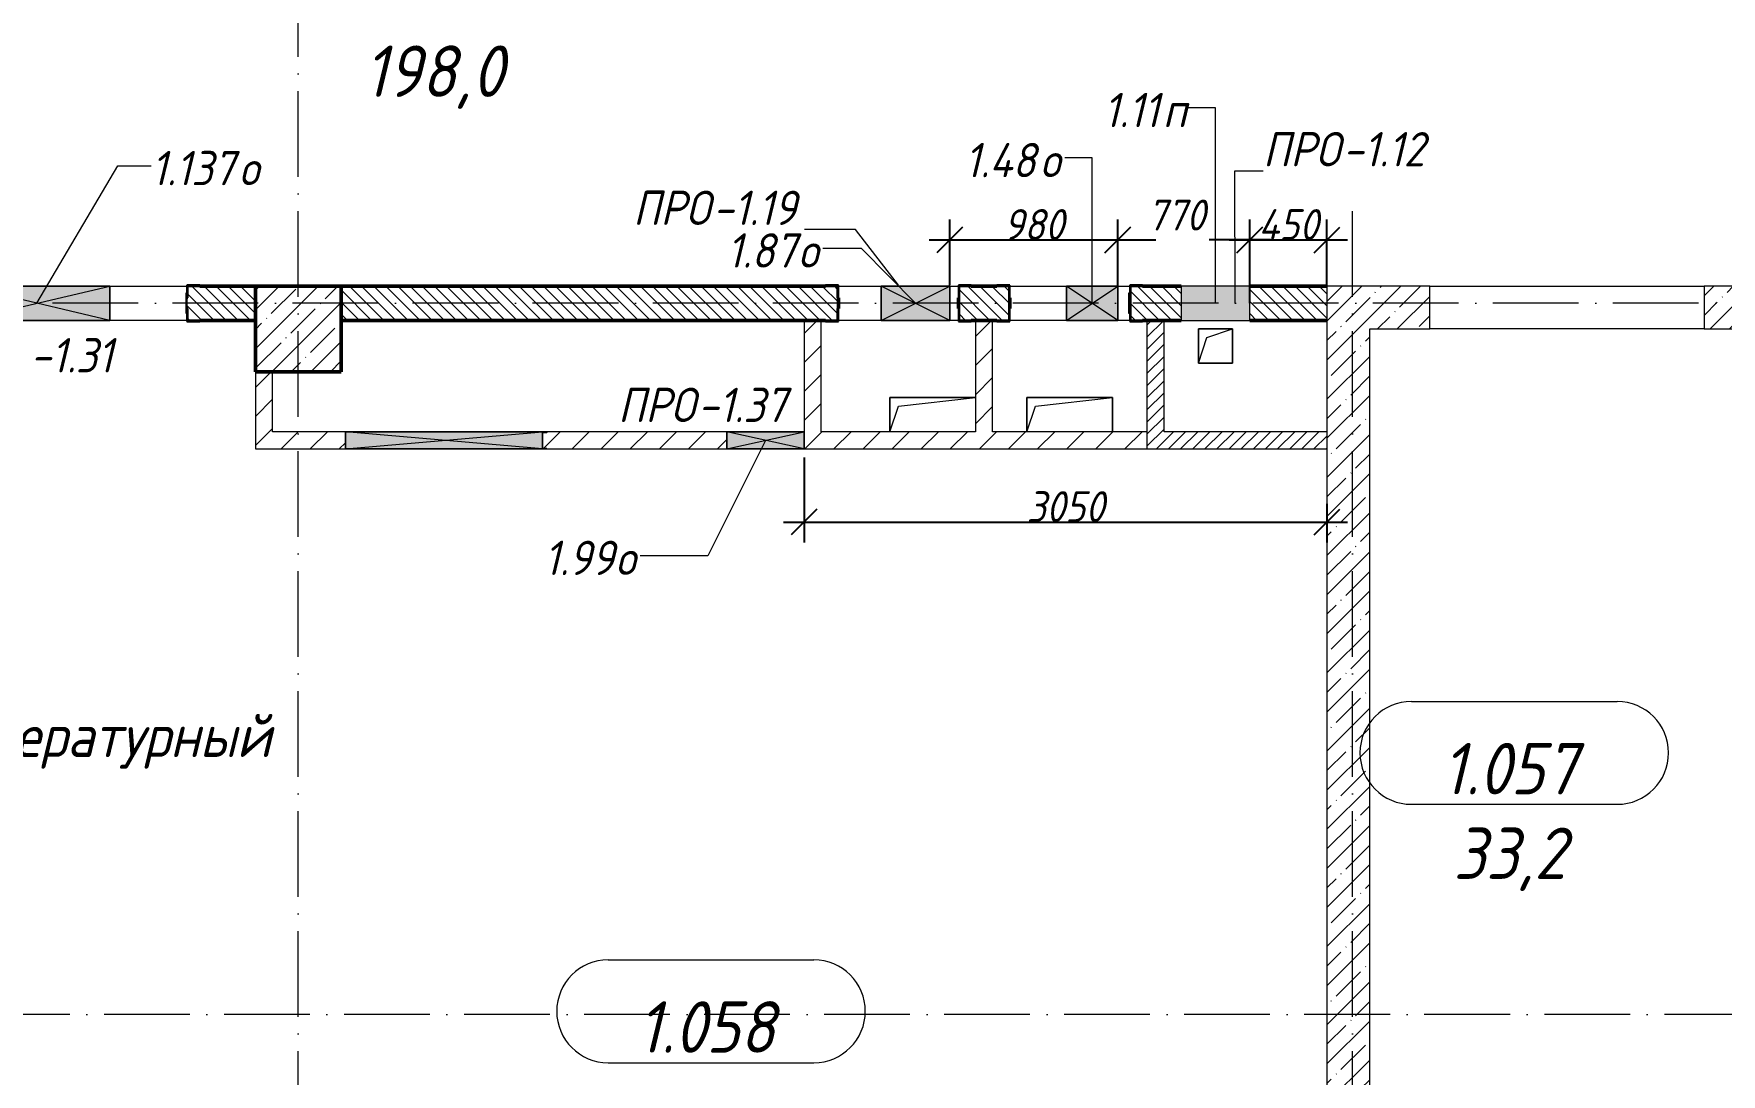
# Model space of a CAD drawing. Header units: millimetres. Extents: x -401725 to 250493, y 305116 to 802890.
# Drawn here: x -102908 to -93065, y 460499 to 466570 of the extents above; entities that cross this region are included whole.
import ezdxf

# ---------------------------------------------------------------- set-up
doc = ezdxf.new("R2010")
doc.units = ezdxf.units.MM
doc.linetypes.add('50_200_ШТРИХ_1Т_ш5_п1_п1_', pattern=[700, 500, -100, 0, -100])
for name, color, linetype, lineweight in [('A-____-____-DIMS', 7, 'Continuous', 9), ('A-DETL-GENF-OTLN', 7, 'Continuous', 9), ('A-FLOR-____-OTLN', 7, 'Continuous', 9), ('A-GENM-____-IDEN', 7, 'Continuous', 9), ('A-GENM-____-MCUT', 7, 'Continuous', 25), ('A-GENM-____-OTLN', 7, 'Continuous', 9), ('A-GENM-____-OTLN-1', 7, 'Continuous', 25), ('A-GLAZ-____-IDEN', 7, 'Continuous', 9), ('A-GLAZ-____-OTLN', 7, 'Continuous', 9), ('A-WALL-____-MCUT-1', 7, 'Continuous', 9), ('A-WALL-____-MCUT-2', 7, 'Continuous', 50), ('A-WALL-____-OTLN', 7, 'Continuous', 9), ('A-WALL-____-PATT-1', 7, 'Continuous', 9), ('A-WALL-FNSH-MCUT-1', 7, 'Continuous', 9), ('G-____-____-TEXT', 7, 'Continuous', 9), ('I-WALL-____-OTLN', 7, 'Continuous', 9), ('S-COLS-____-MCUT', 7, 'Continuous', 50), ('S-COLS-____-OTLN', 7, 'Continuous', 9), ('S-GRID-____-OTLN-1', 7, '50_200_ШТРИХ_1Т_ш5_п1_п1_', 9)]:
    doc.layers.add(name, color=color, linetype=linetype, lineweight=lineweight)
doc.layers.add('A-AREA-IDEN-1', color=7, linetype='Continuous', lineweight=9, true_color=0x000000)
doc.styles.add('ISOCPEUR_I', font='isocpeui.ttf', dxfattribs={"width": 0.9, "height": 2.5})
doc.styles.add('ISOCPEUR_I_10', font='isocpeui.ttf', dxfattribs={"width": 0.9, "height": 180})
doc.styles.add('ISOCPEUR_I_9', font='isocpeui.ttf', dxfattribs={"width": 0.9, "height": 250})
doc.dimstyles.new('ISO-1_8_0_9К_СРЕДНИЙ_Кладочные_3', dxfattribs={"dimscale": 304.8, "dimtxt": 179.276612, "dimasz": 0.492126, "dimexe": 0.393701, "dimexo": 0, "dimgap": 0, "dimtad": 1, "dimdec": 3, "dimrnd": 0.001, "dimdsep": 46, "dimtxsty": 'ISOCPEUR_I_10', "dimblk1": 'OBLIQUE', "dimblk2": 'OBLIQUE', "dimsah": 1, "dimcen": 0.09, "dimdle": 0.393701, "dimazin": 0, "dimtfac": 1, "dimtdec": 4, "dimtix": 1, "dimtmove": 0, "dimatfit": 3, "dimfxl": 1, "dimtvp": 1, "dimtolj": 1, "dimtzin": 0, "dimarcsym": 2})
doc.dimstyles.new('ISO-1_8_0_9К_СРЕДНИЙ_Кладочные_5', dxfattribs={"dimscale": 304.8, "dimtxt": 179.276612, "dimasz": 0.492126, "dimexe": 0.393701, "dimexo": 0, "dimgap": 0, "dimtad": 1, "dimdec": 3, "dimrnd": 0.001, "dimdsep": 46, "dimtxsty": 'ISOCPEUR_I_10', "dimblk1": 'OBLIQUE', "dimblk2": 'OBLIQUE', "dimsah": 1, "dimcen": 0.09, "dimdle": 0.393701, "dimazin": 0, "dimtfac": 1, "dimtdec": 4, "dimtix": 1, "dimtmove": 2, "dimatfit": 3, "dimfxl": 1, "dimtvp": 1, "dimtolj": 1, "dimtzin": 0, "dimarcsym": 2})
pattern_1 = [(135, (-176515.067, 459015.94), (-35.35534, -35.35534), [])]
pattern_2 = [(45, (-176515.07, 459015.94), (-84.85281, 84.85281), [])]
pattern_3 = [(45, (-176515.067, 459015.94), (-35.35534, 35.35534), [])]
pattern_4 = [(45, (-176515.07, 459015.94), (-114.04925, 114.04925), []), (45, (-176401.02, 459015.94), (-114.04925, 114.04925), [201.612, -40.322, 3.353, -36.97])]

# ---------------------------------------------------------------- blocks, each defined once
blk = doc.blocks.new('BSC_Колонна _Прямоугольная - 500х500-V65-АР1_План отверстий 1 этажа в осях 1-64_А-ГГ')
at = {"layer": 'S-COLS-____-OTLN'}
h = blk.add_hatch(dxfattribs=at)
h.set_pattern_fill('FP_97', color=256, style=0, pattern_type=2)
h.set_pattern_definition([(45, (-75150, -5831.04), (-114.04925, 114.04925), []), (45, (-75035.95, -5831.04), (-114.04925, 114.04925), [201.613, -40.323, 3.353, -36.97])])
h.paths.add_polyline_path([(-250, -250), (250, -250), (250, 250), (-250, 250)], flags=0)
at = {"layer": 'S-COLS-____-MCUT'}
for p, q in [((250, 250), (-250, 250)), ((-250, 250), (-250, -250)), ((250, -250), (250, 250)), ((-250, -250), (250, -250))]:
    blk.add_line(p, q, dxfattribs=at)
blk = doc.blocks.new('Фахверк_СКБ_Уголок - 200_4010_1-27904896-АР1_План отверстий 1 этажа в осях 1-64_А-ГГ')
at = {"layer": 'A-GENM-____-MCUT'}
for p, q in [((200, 156), (125, 156)), ((125, 156), (125, 81)), ((131, 81), (131, 150)), ((131, 150), (200, 150)), ((200, 150), (200, 156)), ((125, 81), (131, 81)), ((131, 19), (125, 19)), ((125, 19), (125, -56)), ((131, -50), (131, 19)), ((125, -56), (200, -56)), ((200, -50), (131, -50)), ((200, -56), (200, -50))]:
    blk.add_line(p, q, dxfattribs=at)
blk = doc.blocks.new('Фахверк_СКБ_Уголок - 200_4010-27904266-АР1_План отверстий 1 этажа в осях 1-64_А-ГГ')
at = {"layer": 'A-GENM-____-MCUT'}
for p, q in [((125, 156), (50, 156)), ((50, 156), (50, 150)), ((50, 150), (119, 150)), ((119, 150), (119, 81)), ((125, 81), (125, 156)), ((119, 81), (125, 81)), ((125, 19), (119, 19)), ((119, 19), (119, -50)), ((125, -56), (125, 19)), ((119, -50), (50, -50)), ((50, -50), (50, -56)), ((50, -56), (125, -56))]:
    blk.add_line(p, q, dxfattribs=at)
blk = doc.blocks.new('154_Фахверк_СКБ_Швеллер - Тип_100_4010-28225412-АР1_План отверстий 1 этажа в осях 1-64_А-ГГ')
at = {"layer": 'A-GENM-____-MCUT'}
for p, q in [((150, 50), (175, 50)), ((175, 47), (150, 47)), ((175, 50), (175, 47)), ((150, -47), (175, -47)), ((175, -50), (150, -50)), ((175, -47), (175, -50))]:
    blk.add_line(p, q, dxfattribs=at)
blk = doc.blocks.new('154_Стойка_СКБ_Уголок - СМ-2230_200-28216496-АР1_План отверстий 1 этажа в осях 1-64_А-ГГ')
at = {"layer": 'A-GENM-____-MCUT'}
for p, q in [((125, 156), (125, 81)), ((200, 156), (125, 156)), ((131, 81), (131, 150)), ((131, 150), (200, 150)), ((200, 150), (200, 156)), ((125, 81), (131, 81)), ((131, 19), (125, 19)), ((125, 19), (125, -56)), ((131, -50), (131, 19)), ((125, -56), (200, -56)), ((200, -50), (131, -50)), ((200, -56), (200, -50))]:
    blk.add_line(p, q, dxfattribs=at)
blk = doc.blocks.new('Стойка_Влож_Полоса боковая - Полоса-V151-АР1_План отверстий 1 этажа в осях 1-64_А-ГГ')
at = {"layer": 'A-GENM-____-OTLN'}
for p, q in [((-5, 60), (0, 60)), ((-5, -60), (-5, 60)), ((0, -60), (-5, -60))]:
    blk.add_line(p, q, dxfattribs=at)
blk = doc.blocks.new('154_Стойка_СКБ_Уголок - СМ-2530_200-28213945-АР1_План отверстий 1 этажа в осях 1-64_А-ГГ')
at = {"layer": 'A-GENM-____-MCUT'}
for p, q in [((125, 156), (125, 81)), ((200, 156), (125, 156)), ((131, 81), (131, 150)), ((131, 150), (200, 150)), ((200, 150), (200, 156)), ((125, 81), (131, 81)), ((131, 19), (125, 19)), ((125, 19), (125, -56)), ((131, -50), (131, 19)), ((125, -56), (200, -56)), ((200, -50), (131, -50)), ((200, -56), (200, -50))]:
    blk.add_line(p, q, dxfattribs=at)
blk = doc.blocks.new('Стойка_Влож_Полоса боковая - Полоса-28213942-АР1_План отверстий 1 этажа в осях 1-64_А-ГГ')
at = {"layer": 'A-GENM-____-OTLN'}
for p, q in [((-5, 60), (0, 60)), ((-5, -60), (-5, 60)), ((0, 31), (0, -31)), ((0, -60), (-5, -60))]:
    blk.add_line(p, q, dxfattribs=at)
blk = doc.blocks.new('AR_Отверстие Ниша - Лючок-32401323-АР1_План отверстий 1 этажа в осях 1-64_А-ГГ')
at = {"layer": 'A-GLAZ-____-OTLN'}
blk.add_hatch(color=256, dxfattribs=at).paths.add_polyline_path([(-200, 100), (-200, -100), (200, -100), (200, 100)], flags=0)
for p, q in [((200, 100), (-200, 100)), ((-200, 100), (-200, -100)), ((200, -100), (200, 100)), ((-200, -100), (200, -100))]:
    blk.add_line(p, q, dxfattribs=at)
blk = doc.blocks.new('AR_Отверстие прямоугольное _в плите_ - AR_Отверстие прямоугольное _в плите_-30229432-АР1_План отверстий 1 этажа в осях 1-64_А-ГГ')
at = {"layer": 'A-GENM-____-OTLN'}
for p, q in [((250, 100), (-250, 100)), ((-250, 100), (-250, -100)), ((-200, 50), (250, 100)), ((-250, -100), (-200, 50))]:
    blk.add_line(p, q, dxfattribs=at)
blk = doc.blocks.new('AR_Отверстие прямоугольное _в плите_ - AR_Отверстие прямоугольное _в плите_-V153-АР1_План отверстий 1 этажа в осях 1-64_А-ГГ')
at = {"layer": 'A-GENM-____-OTLN'}
for p, q in [((250, 100), (-250, 100)), ((-250, 100), (-250, -100)), ((-200, 50), (250, 100)), ((250, -100), (250, 100)), ((-250, -100), (-200, 50))]:
    blk.add_line(p, q, dxfattribs=at)
blk = doc.blocks.new('AR_Отверстие прямоугольное _в плите_ - AR_Отверстие прямоугольное _в плите_-V156-АР1_План отверстий 1 этажа в осях 1-64_А-ГГ')
at = {"layer": 'A-GENM-____-OTLN'}
for p, q in [((100, 100), (-100, 100)), ((-100, 100), (-100, -100)), ((-50, 50), (100, 100)), ((100, -100), (100, 100)), ((-100, -100), (-50, 50)), ((-100, -100), (100, -100))]:
    blk.add_line(p, q, dxfattribs=at)
blk = doc.blocks.new('AR_Отверстие прямоугольное _в стене_ - AR_Отверстие прямоугольное _в стене__ЭОМ-36398144-АР1_План отверстий 1 этажа в осях 1-64_А-ГГ')
at = {"layer": 'A-GLAZ-____-OTLN'}
blk.add_hatch(color=256, dxfattribs=at).paths.add_polyline_path([(112.8, 100), (-200, 100), (-200, -100), (200, -100), (200, 100)], flags=0)
at = {"layer": 'A-DETL-GENF-OTLN'}
for p, q in [((-200, -100), (-200, 100)), ((-200, 100), (200, 100)), ((200, 100), (-200, -100)), ((-200, 100), (200, -100)), ((200, 100), (-200, 100)), ((-200, 100), (-200, -100)), ((200, 100), (200, -100)), ((200, -100), (200, 100)), ((200, -100), (-200, -100)), ((-200, -100), (200, -100))]:
    blk.add_line(p, q, dxfattribs=at)
blk = doc.blocks.new('AR_Отверстие прямоугольное _в стене__БезПР - AR_Отверстие прямоугольное _в стене__БезПР-36392850-АР1_План отверстий 1 этажа в осях 1-64_А-ГГ')
at = {"layer": 'A-GLAZ-____-OTLN'}
blk.add_hatch(color=256, dxfattribs=at).paths.add_polyline_path([(150, 100), (-150, 100), (-150, -100), (150, -100), (150, 86.6)], flags=0)
at = {"layer": 'A-DETL-GENF-OTLN'}
for p, q in [((-150, -100), (-150, 100)), ((-150, 100), (150, 100)), ((150, 100), (-150, -100)), ((-150, 100), (150, -100)), ((150, 100), (-150, 100)), ((-150, 100), (-150, -100)), ((150, 100), (150, -100)), ((150, -100), (150, 100)), ((150, -100), (-150, -100)), ((-150, -100), (150, -100))]:
    blk.add_line(p, q, dxfattribs=at)
blk = doc.blocks.new('AR_Отверстие прямоугольное _в стене_ - AR_Отверстие прямоугольное _в стене__ОВ-36755311-АР1_План отверстий 1 этажа в осях 1-64_А-ГГ')
at = {"layer": 'A-GLAZ-____-OTLN'}
blk.add_hatch(color=256, dxfattribs=at).paths.add_polyline_path([(225, 50), (-225, 50), (-225, -50), (225, -50)], flags=0)
at = {"layer": 'A-DETL-GENF-OTLN'}
for p, q in [((-225, -50), (-225, 50)), ((-225, 50), (225, 50)), ((225, 50), (-225, -50)), ((-225, 50), (225, -50)), ((225, 50), (-225, 50)), ((-225, 50), (-225, -50)), ((225, 50), (225, -50)), ((225, -50), (225, 50)), ((225, -50), (-225, -50)), ((-225, -50), (225, -50))]:
    blk.add_line(p, q, dxfattribs=at)
blk = doc.blocks.new('AR_Отверстие прямоугольное _в стене_ - AR_Отверстие прямоугольное _в стене__ОВ-36752766-АР1_План отверстий 1 этажа в осях 1-64_А-ГГ')
at = {"layer": 'A-GLAZ-____-OTLN'}
blk.add_hatch(color=256, dxfattribs=at).paths.add_polyline_path([(-425, -100), (425, -100), (425, 100), (-425, 100)], flags=0)
at = {"layer": 'A-DETL-GENF-OTLN'}
for p, q in [((-425, -100), (-425, 100)), ((-425, 100), (425, 100)), ((425, 100), (-425, -100)), ((-425, 100), (425, -100)), ((425, 100), (-425, 100)), ((-425, 100), (-425, -100)), ((425, 100), (425, -100)), ((425, -100), (425, 100)), ((425, -100), (-425, -100)), ((-425, -100), (425, -100))]:
    blk.add_line(p, q, dxfattribs=at)
blk = doc.blocks.new('AR_Отверстие прямоугольное _в стене_ - AR_Отверстие прямоугольное _в стене__ОВ-36863931-АР1_План отверстий 1 этажа в осях 1-64_А-ГГ')
at = {"layer": 'A-GLAZ-____-OTLN'}
blk.add_hatch(color=256, dxfattribs=at).paths.add_polyline_path([(575, 50), (-575, 50), (-575, -50), (575, -50)], flags=0)
at = {"layer": 'A-DETL-GENF-OTLN'}
for p, q in [((-575, -50), (-575, 50)), ((-575, 50), (575, 50)), ((575, 50), (-575, -50)), ((-575, 50), (575, -50)), ((575, 50), (-575, 50)), ((-575, 50), (-575, -50)), ((575, 50), (575, -50)), ((575, -50), (575, 50)), ((575, -50), (-575, -50)), ((-575, -50), (575, -50))]:
    blk.add_line(p, q, dxfattribs=at)
blk = doc.blocks.new('_Oblique')
at = {"color": 0, "linetype": 'ByBlock', "lineweight": -2}
blk.add_line((-0.5, -0.5), (0.5, 0.5), dxfattribs=at)
blk = doc.blocks.new('*D13394')
at = {"layer": 'A-____-____-DIMS', "color": 0, "lineweight": -2, "transparency": 16777216}
for p, q in [((-97565.1, 465103), (-97565.1, 465486.4)), ((-96585.1, 465097), (-96585.1, 465486.4)), ((-97685.1, 465366.4), (-96465.1, 465366.4))]:
    blk.add_line(p, q, dxfattribs=at)
at = {"layer": 'Defpoints', "color": 0, "transparency": 16777216}
for p in [(-96585.1, 465366.4), (-97565.1, 465103), (-96585.1, 465097)]:
    blk.add_point(p, dxfattribs=at)
at = {"layer": 'A-____-____-DIMS', "color": 0, "lineweight": -2, "transparency": 16777216, "xscale": 150, "yscale": 150, "zscale": 150, "rotation": 180}
blk.add_blockref('_Oblique', (-97565.1, 465366.4), dxfattribs=at)
at = {"layer": 'A-____-____-DIMS', "color": 0, "lineweight": -2, "transparency": 16777216, "xscale": 150, "yscale": 150, "zscale": 150}
blk.add_blockref('_Oblique', (-96585.1, 465366.4), dxfattribs=at)
at = {"layer": 'A-____-____-DIMS', "color": 0, "transparency": 16777216, "insert": (-97075.1, 465456.4), "char_height": 180, "width": 409.578, "attachment_point": 5, "style": 'ISOCPEUR_I_10'}
blk.add_mtext('\\A1;980', dxfattribs=at)
blk = doc.blocks.new('*D13395')
at = {"layer": 'A-____-____-DIMS', "color": 0, "lineweight": -2, "transparency": 16777216}
for p, q in [((-96585.1, 465097), (-96585.1, 465486.4)), ((-95815.1, 464998.3), (-95815.1, 465486.4)), ((-96705.1, 465366.4), (-96363.2, 465366.4)), ((-95695.1, 465366.4), (-96052, 465366.4))]:
    blk.add_line(p, q, dxfattribs=at)
at = {"layer": 'Defpoints', "color": 0, "transparency": 16777216}
for p in [(-95815.1, 465366.4), (-96585.1, 465097), (-95815.1, 464998.3)]:
    blk.add_point(p, dxfattribs=at)
at = {"layer": 'A-____-____-DIMS', "color": 0, "lineweight": -2, "transparency": 16777216, "xscale": 150, "yscale": 150, "zscale": 150, "rotation": 180}
blk.add_blockref('_Oblique', (-96585.1, 465366.4), dxfattribs=at)
at = {"layer": 'A-____-____-DIMS', "color": 0, "lineweight": -2, "transparency": 16777216, "xscale": 150, "yscale": 150, "zscale": 150}
blk.add_blockref('_Oblique', (-95815.1, 465366.4), dxfattribs=at)
at = {"layer": 'A-____-____-DIMS', "color": 0, "transparency": 16777216, "insert": (-96412.4, 465601.6), "char_height": 180, "width": 409.578, "attachment_point": 1, "line_spacing_factor": 1.149209, "style": 'ISOCPEUR_I_10'}
blk.add_mtext('\\A1;770', dxfattribs=at)
blk = doc.blocks.new('*D13396')
at = {"layer": 'A-____-____-DIMS', "color": 0, "lineweight": -2, "transparency": 16777216}
for p, q in [((-95815.1, 464998.3), (-95815.1, 465486.4)), ((-95365.1, 465097), (-95365.1, 465486.4)), ((-95935.1, 465366.4), (-95245.1, 465366.4))]:
    blk.add_line(p, q, dxfattribs=at)
at = {"layer": 'Defpoints', "color": 0, "transparency": 16777216}
for p in [(-95365.1, 465366.4), (-95365.1, 465097), (-95815.1, 464998.3)]:
    blk.add_point(p, dxfattribs=at)
at = {"layer": 'A-____-____-DIMS', "color": 0, "lineweight": -2, "transparency": 16777216, "xscale": 150, "yscale": 150, "zscale": 150, "rotation": 180}
blk.add_blockref('_Oblique', (-95815.1, 465366.4), dxfattribs=at)
at = {"layer": 'A-____-____-DIMS', "color": 0, "lineweight": -2, "transparency": 16777216, "xscale": 150, "yscale": 150, "zscale": 150}
blk.add_blockref('_Oblique', (-95365.1, 465366.4), dxfattribs=at)
at = {"layer": 'A-____-____-DIMS', "color": 0, "transparency": 16777216, "insert": (-95590.1, 465456.4), "char_height": 180, "width": 426.127, "attachment_point": 5, "style": 'ISOCPEUR_I_10'}
blk.add_mtext('\\A1;450', dxfattribs=at)
blk = doc.blocks.new('*D13434')
at = {"layer": 'A-____-____-DIMS', "color": 0, "lineweight": -2, "transparency": 16777216}
for p, q in [((-98415.1, 464097), (-98415.1, 463600.6)), ((-95365.1, 463826.6), (-95365.1, 463600.6)), ((-98535.1, 463720.6), (-95245.1, 463720.6))]:
    blk.add_line(p, q, dxfattribs=at)
at = {"layer": 'Defpoints', "color": 0, "transparency": 16777216}
for p in [(-98415.1, 464097), (-95365.1, 463826.6), (-95365.1, 463720.6)]:
    blk.add_point(p, dxfattribs=at)
at = {"layer": 'A-____-____-DIMS', "color": 0, "lineweight": -2, "transparency": 16777216, "xscale": 150, "yscale": 150, "zscale": 150, "rotation": 180}
blk.add_blockref('_Oblique', (-98415.1, 463720.6), dxfattribs=at)
at = {"layer": 'A-____-____-DIMS', "color": 0, "lineweight": -2, "transparency": 16777216, "xscale": 150, "yscale": 150, "zscale": 150}
blk.add_blockref('_Oblique', (-95365.1, 463720.6), dxfattribs=at)
at = {"layer": 'A-____-____-DIMS', "color": 0, "transparency": 16777216, "insert": (-96890.1, 463810.6), "char_height": 180, "width": 546.104, "attachment_point": 5, "style": 'ISOCPEUR_I_10'}
blk.add_mtext('\\A1;3050', dxfattribs=at)
blk = doc.blocks.new('AAR_СКБ_Марка_помещения_1_5 ммп - Номер _ Площадь-27962135-АИ_План этажа_Стены_1')
at = {"layer": 'A-AREA-IDEN-1'}
for p, q in [((-2.987, 3), (3.013, 3)), ((-2.987, 0), (3.013, 0))]:
    blk.add_line(p, q, dxfattribs=at)
for centre, start, end in [((-2.987, 1.5), 90, 270), ((3.013, 1.5), 270, 90)]:
    blk.add_arc(centre, 1.5, start, end, dxfattribs=at)

msp = doc.modelspace()

# ---------------------------------------------------------------- hatches: boundary and pattern name
at = {"layer": 'A-WALL-____-PATT-1'}
h = msp.add_hatch(dxfattribs=at)
h.set_pattern_fill('FP_6', color=256, style=0, pattern_type=2)
h.set_pattern_definition(pattern_1)
h.paths.add_polyline_path([(-101615.0675, 464896.983), (-101615.0675, 465096.983), (-102009.0675, 465096.983), (-102009.0675, 465027.983), (-102015.0675, 465027.983), (-102015.0675, 464965.983), (-102009.0675, 464965.983), (-102009.0675, 464896.983), (-101940.0675, 464896.983)], flags=0)
h.paths.add_polyline_path([(-104115.0675, 464896.983), (-103721.0675, 464896.983), (-103721.0675, 464965.983), (-103715.0675, 464965.983), (-103715.0675, 465027.983), (-103721.0675, 465027.983), (-103721.0675, 465096.983), (-104115.0675, 465096.983), (-104115.0675, 465027.983)], flags=0)
h = msp.add_hatch(dxfattribs=at)
h.set_pattern_fill('FP_6', color=256, style=0, pattern_type=2)
h.set_pattern_definition(pattern_1)
h.paths.add_polyline_path([(-95815.0675, 464896.983), (-95365.0675, 464896.983), (-95365.0675, 465096.983), (-95815.0675, 465096.983), (-95815.0675, 465018.7221)], flags=0)
h.paths.add_polyline_path([(-96509.0675, 464896.983), (-96215.0675, 464896.983), (-96215.0675, 465096.983), (-96509.0675, 465096.983), (-96509.0675, 465027.983), (-96515.0675, 465027.983), (-96515.0675, 464965.983), (-96509.0675, 464965.983), (-96509.0675, 464898.0264)], flags=0)
h.paths.add_polyline_path([(-98221.0675, 464896.983), (-98221.0675, 464965.983), (-98215.0675, 464965.983), (-98215.0675, 465027.983), (-98221.0675, 465027.983), (-98221.0675, 465096.983), (-101115.0675, 465096.983), (-101115.0675, 464896.983), (-98290.0675, 464896.983)], flags=0)
h.paths.add_polyline_path([(-97509.0675, 464896.983), (-97221.0675, 464896.983), (-97221.0675, 464965.983), (-97215.0675, 464965.983), (-97215.0675, 465027.983), (-97221.0675, 465027.983), (-97221.0675, 465096.983), (-97509.0675, 465096.983), (-97509.0675, 465027.983), (-97515.0675, 465027.983), (-97515.0675, 464965.983), (-97509.0675, 464965.983), (-97509.0675, 464900.983)], flags=0)
h = msp.add_hatch(dxfattribs=at)
h.set_pattern_fill('FP_27', color=256, style=0, pattern_type=2)
h.set_pattern_definition(pattern_4)
h.paths.add_polyline_path([(-95226.6603, 457596.983), (-95115.0675, 457596.983), (-95115.0675, 465096.983), (-95365.0675, 465096.983), (-95365.0675, 457596.983)], flags=0)
h = msp.add_hatch(dxfattribs=at)
h.set_pattern_fill('FP_27', color=256, style=0, pattern_type=2)
h.set_pattern_definition(pattern_4)
h.paths.add_polyline_path([(-92715.0675, 464846.983), (-92715.0675, 465096.983), (-93165.0675, 465096.983), (-93165.0675, 464846.983), (-92965.0675, 464846.983)], flags=0)
h.paths.add_polyline_path([(-95115.0675, 464846.983), (-94765.0675, 464846.983), (-94765.0675, 465096.983), (-95115.0675, 465096.983)], flags=0)
h = msp.add_hatch(dxfattribs=at)
h.set_pattern_fill('FP_4', color=256, style=0, pattern_type=2)
h.set_pattern_definition(pattern_2)
h.paths.add_polyline_path([(-98315.0675, 464246.983), (-98315.0675, 464896.983), (-98415.0675, 464896.983), (-98415.0675, 464246.983)], flags=0)
h = msp.add_hatch(dxfattribs=at)
h.set_pattern_fill('FP_4', color=256, style=0, pattern_type=2)
h.set_pattern_definition(pattern_2)
h.paths.add_polyline_path([(-97315.0675, 464246.983), (-97315.0675, 464896.983), (-97415.0675, 464896.983), (-97415.0675, 464246.983)], flags=0)
h = msp.add_hatch(dxfattribs=at)
h.set_pattern_fill('FP_5', color=256, style=0, pattern_type=2)
h.set_pattern_definition(pattern_3)
h.paths.add_polyline_path([(-96315.0675, 464146.983), (-96315.0675, 464896.983), (-96415.0675, 464896.983), (-96415.0675, 464146.983)], flags=0)
h = msp.add_hatch(dxfattribs=at)
h.set_pattern_fill('FP_4', color=256, style=0, pattern_type=2)
h.set_pattern_definition(pattern_2)
h.paths.add_polyline_path([(-101515.0675, 464246.983), (-101515.0675, 464596.983), (-101615.0675, 464596.983), (-101615.0675, 464246.983)], flags=0)
h = msp.add_hatch(dxfattribs=at)
h.set_pattern_fill('FP_4', color=256, style=0, pattern_type=2)
h.set_pattern_definition(pattern_2)
h.paths.add_polyline_path([(-96415.0675, 464146.983), (-96415.0675, 464246.983), (-98415.0675, 464246.983), (-98415.0675, 464146.983), (-96994.1246, 464146.983)], flags=0)
h.paths.add_polyline_path([(-98865.0675, 464146.983), (-98865.0675, 464246.983), (-99915.0675, 464246.983), (-99915.0675, 464243.983), (-99940.0675, 464243.983), (-99940.0675, 464149.983), (-99915.0675, 464149.983), (-99915.0675, 464146.983)], flags=0)
h.paths.add_polyline_path([(-101615.0675, 464146.983), (-101090.0675, 464146.983), (-101090.0675, 464246.983), (-101615.0675, 464246.983)], flags=0)
h = msp.add_hatch(dxfattribs=at)
h.set_pattern_fill('FP_5', color=256, style=0, pattern_type=2)
h.set_pattern_definition(pattern_3)
h.paths.add_polyline_path([(-95365.0675, 464146.983), (-95365.0675, 464246.983), (-96315.0675, 464246.983), (-96315.0675, 464146.983)], flags=0)

# ---------------------------------------------------------------- linework, layer by layer
at = {"layer": 'A-FLOR-____-OTLN'}
for p, q in [((-96115.0675, 464846.983), (-95915.0675, 464846.983)), ((-96115.0675, 464646.983), (-96115.0675, 464846.983)), ((-95915.0675, 464846.983), (-95915.0675, 464646.983)), ((-95915.0675, 464646.983), (-96115.0675, 464646.983)), ((-97915.0675, 464446.983), (-97415.0675, 464446.983)), ((-97915.0675, 464246.983), (-97915.0675, 464446.983)), ((-97115.0675, 464446.983), (-96615.0675, 464446.983)), ((-97115.0675, 464246.983), (-97115.0675, 464446.983)), ((-96615.0675, 464446.983), (-96615.0675, 464246.983))]:
    msp.add_line(p, q, dxfattribs=at)
at = {"layer": 'A-GENM-____-IDEN'}
for p, q in [((-95901.8743, 465768.7465), (-95737.9423, 465768.7465)), ((-95899.5558, 464996.983), (-95901.8743, 465768.7465)), ((-98115.0582, 465426.7453), (-98411.58, 465426.7453)), ((-97865.0675, 465102.983), (-98115.0582, 465426.7453))]:
    msp.add_line(p, q, dxfattribs=at)
at = {"layer": 'A-GLAZ-____-IDEN'}
for p, q in [((-96015.0675, 466137.2503), (-96178.8741, 466137.2503)), ((-96015.0675, 464996.983), (-96015.0675, 466137.2503)), ((-102890.0675, 464996.983), (-102417.7591, 465798.1363)), ((-102417.7591, 465798.1363), (-102222.6769, 465798.1363)), ((-96735.0675, 465844.7576), (-96894.158, 465844.7576)), ((-96735.0675, 464996.983), (-96735.0675, 465844.7576)), ((-98079.4787, 465317.5344), (-98305.7323, 465317.5344)), ((-97765.0675, 464996.983), (-98079.4787, 465317.5344)), ((-98640.0675, 464196.983), (-98976.1583, 463524.2219)), ((-98976.1583, 463524.2219), (-99371.7502, 463524.2219))]:
    msp.add_line(p, q, dxfattribs=at)
at = {"layer": 'A-WALL-____-MCUT-1'}
for p, q in [((-95365.0675, 465096.983), (-95365.0675, 457596.983)), ((-94765.0675, 465096.983), (-95365.0675, 465096.983)), ((-94765.0675, 464846.983), (-94765.0675, 465096.983)), ((-92715.0675, 465096.983), (-93165.0675, 465096.983)), ((-93165.0675, 465096.983), (-93165.0675, 464846.983)), ((-95115.0675, 457596.983), (-95115.0675, 464846.983)), ((-95115.0675, 464846.983), (-94765.0675, 464846.983)), ((-93165.0675, 464846.983), (-92965.0675, 464846.983))]:
    msp.add_line(p, q, dxfattribs=at)
at = {"layer": 'A-WALL-____-MCUT-2'}
for p, q in [((-101615.0675, 465096.983), (-101940.0675, 465096.983)), ((-98290.0675, 465096.983), (-101115.0675, 465096.983)), ((-97290.0675, 465096.983), (-97440.0675, 465096.983)), ((-96215.0675, 465096.983), (-96440.0675, 465096.983)), ((-95365.0675, 465096.983), (-95815.0675, 465096.983)), ((-98215.0675, 464965.983), (-98215.0675, 465027.983)), ((-97515.0675, 465027.983), (-97515.0675, 464965.983)), ((-97215.0675, 464965.983), (-97215.0675, 465027.983)), ((-96515.0675, 465027.983), (-96515.0675, 464965.983)), ((-101940.0675, 464896.983), (-101615.0675, 464896.983)), ((-101115.0675, 464896.983), (-98290.0675, 464896.983)), ((-97440.0675, 464896.983), (-97290.0675, 464896.983)), ((-96440.0675, 464896.983), (-96215.0675, 464896.983)), ((-95815.0675, 464896.983), (-95365.0675, 464896.983))]:
    msp.add_line(p, q, dxfattribs=at)
at = {"layer": 'A-WALL-____-OTLN'}
for p, q in [((-94765.0675, 465096.983), (-93165.0675, 465096.983)), ((-93165.0675, 464846.983), (-94765.0675, 464846.983))]:
    msp.add_line(p, q, dxfattribs=at)
at = {"layer": 'A-WALL-FNSH-MCUT-1'}
for p, q in [((-98415.0675, 464896.983), (-98415.0675, 464246.983)), ((-98315.0675, 464246.983), (-98315.0675, 464896.983)), ((-97415.0675, 464896.983), (-97415.0675, 464246.983)), ((-97315.0675, 464246.983), (-97315.0675, 464896.983)), ((-96415.0675, 464896.983), (-96415.0675, 464146.983)), ((-96315.0675, 464246.983), (-96315.0675, 464896.983)), ((-101615.0675, 464596.983), (-101615.0675, 464146.983)), ((-101515.0675, 464246.983), (-101515.0675, 464596.983)), ((-101090.0675, 464246.983), (-101515.0675, 464246.983)), ((-98865.0675, 464246.983), (-99915.0675, 464246.983)), ((-97415.0675, 464246.983), (-98315.0675, 464246.983)), ((-96415.0675, 464246.983), (-97315.0675, 464246.983)), ((-95365.0675, 464246.983), (-96315.0675, 464246.983)), ((-101615.0675, 464146.983), (-101090.0675, 464146.983)), ((-99915.0675, 464146.983), (-98865.0675, 464146.983)), ((-98415.0675, 464146.983), (-95365.0675, 464146.983))]:
    msp.add_line(p, q, dxfattribs=at)
at = {"layer": 'I-WALL-____-OTLN'}
for p, q in [((-102465.0675, 465096.983), (-102015.0675, 465096.983)), ((-98215.0675, 465096.983), (-97965.0675, 465096.983)), ((-97565.0675, 465096.983), (-97515.0675, 465096.983)), ((-97215.0675, 465096.983), (-96885.0675, 465096.983)), ((-96585.0675, 465096.983), (-96515.0675, 465096.983)), ((-102015.0675, 464896.983), (-102465.0675, 464896.983)), ((-97965.0675, 464896.983), (-98215.0675, 464896.983)), ((-97515.0675, 464896.983), (-97565.0675, 464896.983)), ((-96885.0675, 464896.983), (-97215.0675, 464896.983)), ((-96515.0675, 464896.983), (-96585.0675, 464896.983))]:
    msp.add_line(p, q, dxfattribs=at)
at = {"layer": 'S-GRID-____-OTLN-1'}
for p, q in [((-101365.0675, 454533.3346), (-101365.0675, 469166.4803)), ((-95215.0675, 454533.3346), (-95215.0675, 465550.9569)), ((-86196.2802, 464996.983), (-181183.8377, 464996.983)), ((-72594.0078, 460846.983), (-181183.8377, 460846.983))]:
    msp.add_line(p, q, dxfattribs=at)

# ---------------------------------------------------------------- block references
at = {"layer": 'A-AREA-IDEN-1', "xscale": 199.9999999999999, "yscale": 199.9999999999999, "zscale": 199.9999999999999}
for p in [(-94275.1084, 462073.7956), (-98960.401, 460566.3537)]:
    msp.add_blockref('AAR_СКБ_Марка_помещения_1_5 ммп - Номер _ Площадь-27962135-АИ_План этажа_Стены_1', p, dxfattribs=at)
at = {"layer": 'A-GENM-____-OTLN'}
for name, p in [('Стойка_Влож_Полоса боковая - Полоса-28213942-АР1_План отверстий 1 этажа в осях 1-64_А-ГГ', (-102015.0675, 464996.983)), ('Стойка_Влож_Полоса боковая - Полоса-V151-АР1_План отверстий 1 этажа в осях 1-64_А-ГГ', (-96515.0675, 464996.983)), ('AR_Отверстие прямоугольное _в плите_ - AR_Отверстие прямоугольное _в плите_-V156-АР1_План отверстий 1 этажа в осях 1-64_А-ГГ', (-96015.0675, 464746.983)), ('AR_Отверстие прямоугольное _в плите_ - AR_Отверстие прямоугольное _в плите_-30229432-АР1_План отверстий 1 этажа в осях 1-64_А-ГГ', (-97665.0675, 464346.983)), ('AR_Отверстие прямоугольное _в плите_ - AR_Отверстие прямоугольное _в плите_-V153-АР1_План отверстий 1 этажа в осях 1-64_А-ГГ', (-96865.0675, 464346.983))]:
    msp.add_blockref(name, p, dxfattribs=at)
at = {"layer": 'A-GENM-____-OTLN-1'}
for name, p in [('154_Стойка_СКБ_Уголок - СМ-2530_200-28213945-АР1_План отверстий 1 этажа в осях 1-64_А-ГГ', (-102140.0675, 464946.983)), ('154_Стойка_СКБ_Уголок - СМ-2230_200-28216496-АР1_План отверстий 1 этажа в осях 1-64_А-ГГ', (-96640.0675, 464946.983)), ('154_Фахверк_СКБ_Швеллер - Тип_100_4010-28225412-АР1_План отверстий 1 этажа в осях 1-64_А-ГГ', (-100090.0675, 464196.983))]:
    msp.add_blockref(name, p, dxfattribs=at)
at = {"layer": 'A-GENM-____-OTLN-1', "rotation": 180}
for name, p in [('154_Стойка_СКБ_Уголок - СМ-2230_200-28216496-АР1_План отверстий 1 этажа в осях 1-64_А-ГГ', (-98090.0675, 465046.983)), ('Фахверк_СКБ_Уголок - 200_4010-27904266-АР1_План отверстий 1 этажа в осях 1-64_А-ГГ', (-97390.0675, 465046.983)), ('Фахверк_СКБ_Уголок - 200_4010_1-27904896-АР1_План отверстий 1 этажа в осях 1-64_А-ГГ', (-97090.0675, 465046.983))]:
    msp.add_blockref(name, p, dxfattribs=at)
at = {"layer": 'A-GLAZ-____-OTLN', "rotation": 180}
for name, p in [('AR_Отверстие прямоугольное _в стене_ - AR_Отверстие прямоугольное _в стене__ОВ-36752766-АР1_План отверстий 1 этажа в осях 1-64_А-ГГ', (-102890.0675, 464996.983)), ('AR_Отверстие прямоугольное _в стене_ - AR_Отверстие прямоугольное _в стене__ЭОМ-36398144-АР1_План отверстий 1 этажа в осях 1-64_А-ГГ', (-97765.0675, 464996.983)), ('AR_Отверстие прямоугольное _в стене__БезПР - AR_Отверстие прямоугольное _в стене__БезПР-36392850-АР1_План отверстий 1 этажа в осях 1-64_А-ГГ', (-96735.0675, 464996.983)), ('AR_Отверстие Ниша - Лючок-32401323-АР1_План отверстий 1 этажа в осях 1-64_А-ГГ', (-96015.0675, 464996.983)), ('AR_Отверстие прямоугольное _в стене_ - AR_Отверстие прямоугольное _в стене__ОВ-36863931-АР1_План отверстий 1 этажа в осях 1-64_А-ГГ', (-100515.0675, 464196.983)), ('AR_Отверстие прямоугольное _в стене_ - AR_Отверстие прямоугольное _в стене__ОВ-36755311-АР1_План отверстий 1 этажа в осях 1-64_А-ГГ', (-98640.0675, 464196.983))]:
    msp.add_blockref(name, p, dxfattribs=at)
at = {"layer": 'S-COLS-____-OTLN'}
msp.add_blockref('BSC_Колонна _Прямоугольная - 500х500-V65-АР1_План отверстий 1 этажа в осях 1-64_А-ГГ', (-101365.0675, 464846.983), dxfattribs=at)

# ---------------------------------------------------------------- texts
at = {"layer": 'A-AREA-IDEN-1', "char_height": 300, "attachment_point": 8, "line_spacing_factor": 1.139951, "style": 'ISOCPEUR_I'}
for s, insert, width in [('\\pxqc,t8.46667,16.93333,25.4,33.86667,42.33333,50.8,59.26667,67.73333,76.2,84.66667,93.13333,101.6,110.06667,118.53333,127,135.46667,143.93333,152.4,160.86667,169.33333,177.8,186.26667,194.73333,203.2,211.66667,220.13333,228.6,237.06667,245.53333,254,262.46667,270.93333;{198,0}', (-100574.7554, 466131.2451), 914), ('\\pxqc,t8.46667,16.93333,25.4,33.86667,42.33333,50.8,59.26667,67.73333,76.2,84.66667,93.13333,101.6,110.06667,118.53333,127,135.46667,143.93333,152.4,160.86667,169.33333,177.8,186.26667,194.73333,203.2,211.66667,220.13333,228.6,237.06667,245.53333,254,262.46667,270.93333;{1.057}', (-94300.5375, 462132.1255), 900), ('\\pxqc,t8.46667,16.93333,25.4,33.86667,42.33333,50.8,59.26667,67.73333,76.2,84.66667,93.13333,101.6,110.06667,118.53333,127,135.46667,143.93333,152.4,160.86667,169.33333,177.8,186.26667,194.73333,203.2,211.66667,220.13333,228.6,237.06667,245.53333,254,262.46667,270.93333;{33,2}', (-94299.5375, 461568.1775), 754), ('\\pxqc,t8.46667,16.93333,25.4,33.86667,42.33333,50.8,59.26667,67.73333,76.2,84.66667,93.13333,101.6,110.06667,118.53333,127,135.46667,143.93333,152.4,160.86667,169.33333,177.8,186.26667,194.73333,203.2,211.66667,220.13333,228.6,237.06667,245.53333,254,262.46667,270.93333;{1.058}', (-98985.8301, 460624.6835), 900)]:
    msp.add_mtext(s, dxfattribs=dict(at, insert=insert, width=width))
at = {"layer": 'A-GENM-____-IDEN', "char_height": 200, "attachment_point": 1, "style": 'ISOCPEUR_I_9'}
for s, insert, width in [('ПРО', (-95737.9423, 465995.8627), 562.784625), ('-1.12', (-95273.5986, 465995.8627), 620.506125), ('ПРО', (-99412.2491, 465653.8614), 562.784625), ('-1.19', (-98947.9054, 465653.8614), 620.506125), ('-1.31', (-102929.0364, 464793.8614), 620.506125), ('ПРО', (-99499.7924, 464504.0991), 562.784625), ('-1.37', (-99035.4486, 464504.0991), 663.79725)]:
    msp.add_mtext(s, dxfattribs=dict(at, insert=insert, width=width))
at = {"layer": 'A-GLAZ-____-IDEN', "char_height": 200, "attachment_point": 1, "style": 'ISOCPEUR_I_9'}
for s, insert, width in [('1.11', (-96667.2296, 466224.8649), 418.480875), ('\\fISOCPEUR|b0|i1|c204|p34|;\\W.9;п', (-96321.9484, 466224.8649), 158.734125), ('1.137', (-102222.6769, 465885.7508), 620.506125), ('1.48', (-97477.9147, 465932.3722), 533.923875), ('\\fISOCPEUR|b0|i1|c204|p34|;\\W.9;о', (-101710.7081, 465885.7508), 158.734125), ('\\fISOCPEUR|b0|i1|c204|p34|;\\W.9;о', (-97037.3835, 465932.3722), 158.734125), ('1.87', (-98865.1839, 465405.149), 505.063125), ('\\fISOCPEUR|b0|i1|c204|p34|;\\W.9;о', (-98448.4651, 465405.149), 158.734125), ('1.99', (-99931.2018, 463611.8365), 505.063125), ('\\fISOCPEUR|b0|i1|c204|p34|;\\W.9;о', (-99514.4831, 463611.8365), 158.734125)]:
    msp.add_mtext(s, dxfattribs=dict(at, insert=insert, width=width))
at = {"layer": 'G-____-____-TEXT', "insert": (-103698.7302, 462599.818), "char_height": 250, "width": 2763.416813, "attachment_point": 1, "style": 'ISOCPEUR_I'}
msp.add_mtext('Температурный', dxfattribs=at)

# ---------------------------------------------------------------- dimensions: what is measured, and where the dimension line sits
at = {"layer": 'A-____-____-DIMS'}
dim = msp.add_linear_dim(base=(-95815.0675, 465366.4178), p1=(-96585.0675, 465096.983), p2=(-95815.0675, 464998.333), dimstyle='ISO-1_8_0_9К_СРЕДНИЙ_Кладочные_5', override={"dimpost": '<>', "dimfxl": 776.293638}, dxfattribs=at)
dim.commit()
dim.dimension.update_dxf_attribs({"geometry": '*D13395', "text_midpoint": (-96207.6198, 465481.5798), "dimtype": 160})
for base, p1, p2, override, picture, middle in [((-96585.0675, 465366.4178), (-97565.0675, 465102.983), (-96585.0675, 465096.983), {"dimpost": '<>', "dimfxl": 980.018367}, '*D13394', (-97075.0675, 465456.4178)), ((-95365.0675, 465366.4178), (-95815.0675, 464998.333), (-95365.0675, 465096.983), {"dimpost": '<>', "dimfxl": 460.686241}, '*D13396', (-95590.0675, 465456.4178)), ((-95365.0675, 463720.55), (-98415.0675, 464096.983), (-95365.0675, 463826.616), {"dimpost": '<>', "dimfxl": 3061.959873}, '*D13434', (-96890.0675, 463810.55))]:
    dim = msp.add_linear_dim(base=base, p1=p1, p2=p2, dimstyle='ISO-1_8_0_9К_СРЕДНИЙ_Кладочные_3', override=override, dxfattribs=at)
    dim.commit()
    dim.dimension.update_dxf_attribs({"geometry": picture, "text_midpoint": middle})

doc.saveas('drawing.dxf')
